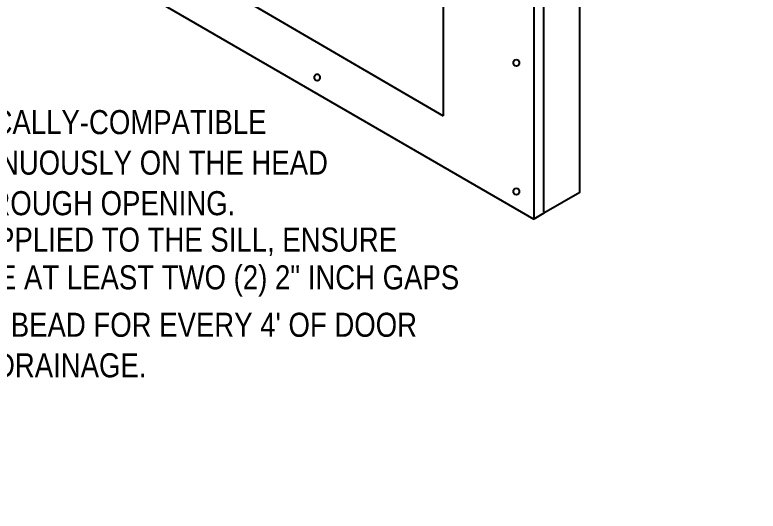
# Model space of a CAD drawing. Header units: inches. Extents: x -20.7 to 75.7, y -15.1 to 19.1.
# Drawn here: x 2.547 to 7.378, y 1.996 to 5.219 of the extents above; entities that cross this region are included whole.
import ezdxf

# ---------------------------------------------------------------- set-up
doc = ezdxf.new("R2010")
doc.units = ezdxf.units.IN
doc.header["$MEASUREMENT"] = 0
for name, color, linetype, lineweight in [('.ATI-TEXT', 7, 'Continuous', 0), ('G-ANNO-TTLB', 7, 'Continuous', 0), ('TYVEK', 7, 'Continuous', 0)]:
    doc.layers.add(name, color=color, linetype=linetype, lineweight=lineweight)

# ---------------------------------------------------------------- blocks, each defined once
blk = doc.blocks.new('Block_121')
at = {"layer": 'TYVEK', "color": 1, "lineweight": 25, "true_color": 0xff0000}
for points in [[(3.2378, 4.6458)], [(4.3847, 3.9837)]]:
    blk.add_lwpolyline(points, dxfattribs=at)
blk = doc.blocks.new('Block_123')
at = {"layer": 'TYVEK', "color": 4, "lineweight": 25, "true_color": 0x00ffff}
for points in [[(2.2305, 5.1971)], [(4.5064, 3.8969)]]:
    blk.add_lwpolyline(points, dxfattribs=at)
blk = doc.blocks.new('Block_127')
at = {"layer": 'TYVEK', "color": 1, "lineweight": 25, "true_color": 0xff0000}
for points in [[(3.2328, 4.6671)], [(4.3797, 4.0049)]]:
    blk.add_lwpolyline(points, dxfattribs=at)
blk = doc.blocks.new('Block_128')
at = {"layer": 'TYVEK', "color": 1, "lineweight": 25, "true_color": 0xff0000}
for points in [[(3.2873, 4.6951)], [(4.4342, 4.0329)]]:
    blk.add_lwpolyline(points, dxfattribs=at)
blk = doc.blocks.new('Block_408')
at = {"layer": '.ATI-TEXT', "char_height": 0.2, "attachment_point": 7}
for s, insert in [('\\C18;\\c0;\\FArial Narrow|b0|i0|c1;\\H0.156297;\\W1.000000;SEALANT CONTINUOUSLY ON THE HEAD', (1.0208, 4.1788)), ('\\C18;\\c0;\\FArial Narrow|b0|i0|c1;\\H0.156297;\\W1.000000;AND JAMBS OF ROUGH OPENING.', (1.0151, 3.9155)), ('\\C18;\\c0;\\FArial Narrow|b0|i0|c1;\\H0.156297;\\W1.000000;IF SEALANT IS APPLIED TO THE SILL, ENSURE  ', (1.0118, 3.6523)), ('\\C18;\\c0;\\FArial Narrow|b0|i0|c1;\\H0.156297;\\W1.000000;THAT THERE ARE AT LEAST TWO (2) 2" INCH GAPS', (1.0147, 3.389)), ("\\C18;\\c0;\\FArial Narrow|b0|i0|c1;\\H0.156297;\\W1.000000;IN THE SEALANT BEAD FOR EVERY 4' OF DOOR ", (1.0181, 3.1257)), ('\\C18;\\c0;\\FArial Narrow|b0|i0|c1;\\H0.156297;\\W1.000000;TO ALLOW FOR DRAINAGE.', (1.0147, 2.8625))]:
    blk.add_mtext(s, dxfattribs=dict(at, insert=insert))

msp = doc.modelspace()

# ---------------------------------------------------------------- hatches: boundary and pattern name
at = {"layer": 'G-ANNO-TTLB', "true_color": 0xb9529f, "transparency": 33554687}
h = msp.add_hatch(color=233, dxfattribs=at)
edge = h.paths.add_edge_path()
edge.add_spline(control_points=[(20.0342, -15.1346), (20.0342, -15.1346), (-20.6658, -15.1346), (-20.6658, -15.1346), (-20.6658, -15.1346), (-20.6658, 19.0008), (-20.6658, 19.0008), (-20.6658, 19.0008), (20.0342, 19.0008), (20.0342, 19.0008), (20.0342, 19.0008), (20.0342, -15.1346), (20.0342, -15.1346)], knot_values=[0, 0, 0, 0, 1, 1, 1, 2, 2, 2, 3, 3, 3, 4, 4, 4, 4], degree=3, periodic=0)
edge = h.paths.add_edge_path()
edge.add_spline(control_points=[(-20.5408, 18.8757), (-20.5408, 18.8757), (-20.5408, -15.0095), (-20.5408, -15.0095), (-20.5408, -15.0095), (19.9092, -15.0095), (19.9092, -15.0095), (19.9092, -15.0095), (19.9092, 18.8757), (19.9092, 18.8757), (19.9092, 18.8757), (-20.5408, 18.8757), (-20.5408, 18.8757)], knot_values=[0, 0, 0, 0, 1, 1, 1, 2, 2, 2, 3, 3, 3, 4, 4, 4, 4], degree=3, periodic=0)
edge.add_line((-20.5408, 18.8757), (-20.5408, 18.8757))

# ---------------------------------------------------------------- linework, layer by layer
at = {"layer": 'G-ANNO-TTLB'}
for points in [[(20.0342, -15.1346), (20.0342, -15.1346), (-20.6658, -15.1346), (-20.6658, -15.1346), (-20.6658, -15.1346), (-20.6658, 19.0008), (-20.6658, 19.0008), (-20.6658, 19.0008), (20.0342, 19.0008), (20.0342, 19.0008), (20.0342, 19.0008), (20.0342, -15.1346), (20.0342, -15.1346)], [(-20.5408, 18.8757), (-20.5408, 18.8757), (-20.5408, -15.0095), (-20.5408, -15.0095), (-20.5408, -15.0095), (19.9092, -15.0095), (19.9092, -15.0095), (19.9092, -15.0095), (19.9092, 18.8757), (19.9092, 18.8757), (19.9092, 18.8757), (-20.5408, 18.8757), (-20.5408, 18.8757)]]:
    msp.add_open_spline(points, degree=3, knots=[0, 0, 0, 0, 1, 1, 1, 2, 2, 2, 3, 3, 3, 4, 4, 4, 4], dxfattribs=at)
at = {"layer": 'TYVEK', "color": 33, "lineweight": 25, "true_color": 0xcb9865}
for q in [(6.2193, 11.1211), (5.986, 3.9302)]:
    msp.add_line((6.2193, 4.0652), q, dxfattribs=at)
at = {"layer": 'TYVEK', "color": 2, "lineweight": 25, "true_color": 0xf5eb12}
for p, q in [((5.986, 3.9398), (5.986, 7.1324)), ((5.9192, 6.9855), (5.9192, 3.8915)), ((2.186, 6.0528), (5.9192, 3.8915)), ((5.986, 3.9302), (5.9192, 3.8915))]:
    msp.add_line(p, q, dxfattribs=at)
at = {"layer": 'TYVEK', "color": 4, "lineweight": 25, "true_color": 0x00ffff}
for p in [(2.6159, 6.1459), (5.3311, 5.3978)]:
    msp.add_line(p, (5.3311, 4.5631), dxfattribs=at)
at = {"layer": 'TYVEK', "color": 18, "lineweight": 18, "true_color": 0x000000}
msp.add_lwpolyline([(5.4909, 4.1256)], dxfattribs=at)
at = {"layer": 'TYVEK', "color": 252, "lineweight": 25, "true_color": 0x838484}
for centre, ratio in [((5.8065, 4.9076), 0.86328), ((4.5118, 4.8126), 0.812499), ((5.8065, 4.0719), 0.86328)]:
    msp.add_ellipse(centre, major_axis=(0, 0.0221), ratio=ratio, dxfattribs=at)

# ---------------------------------------------------------------- block references
at = {"layer": '.ATI-TEXT'}
msp.add_blockref('Block_408', (0, 0), dxfattribs=at)
at = {"layer": 'TYVEK'}
for name in ['Block_123', 'Block_128', 'Block_127', 'Block_121']:
    msp.add_blockref(name, (0, 0), dxfattribs=at)

# ---------------------------------------------------------------- texts
at = {"layer": '.ATI-TEXT', "insert": (1.0289, 4.442), "char_height": 0.2, "attachment_point": 7}
msp.add_mtext('\\C18;\\c0;\\FArial Narrow|b0|i0|c1;\\H0.156297;\\W1.000000;APPLY A CHEMICALLY-COMPATIBLE', dxfattribs=at)

doc.saveas('drawing.dxf')
